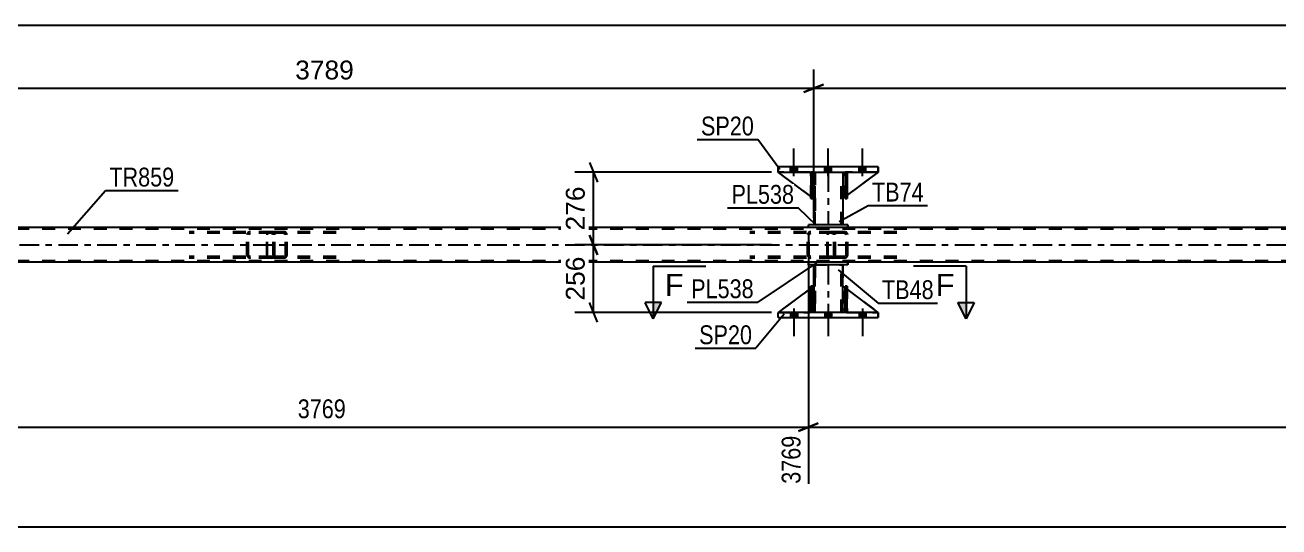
# Model space of a CAD drawing. Header units: millimetres. Extents: x -94 to 747, y -294 to 300.
# Drawn here: x 24.2 to 214.7, y -137.3 to -61.1 of the extents above; entities that cross this region are included whole.
import ezdxf

# ---------------------------------------------------------------- set-up
doc = ezdxf.new("R2010")
doc.units = ezdxf.units.MM
doc.linetypes.add('DXK_LINE_DOT2', pattern=[3.9198, 1.9599, -1.9599])
doc.linetypes.add('DXK_LINE_DOT3', pattern=[5.9187, 2.979, -0.9799, 0.9799, -0.9799])
doc.styles.add('Arial', font='ARIAL.TTF', dxfattribs={"height": 0.2})
doc.styles.add('Arial Narrow', font='ARIALN.TTF', dxfattribs={"height": 0.2})

# ---------------------------------------------------------------- blocks, each defined once
blk = doc.blocks.new('Part-200058970-5738 - 5717')
at = {"color": 2, "linetype": 'Continuous'}
for p, q in [((148.77, -104.72), (148.77, -100.72)), ((148.77, -100.72), (149.09, -100.72)), ((149.09, -104.72), (149.09, -100.72)), ((148.77, -104.72), (148.77, -104.72)), ((149.09, -104.72), (148.77, -104.72))]:
    blk.add_line(p, q, dxfattribs=at)
at = {"color": 7, "linetype": 'DXK_LINE_DOT2'}
for p, q in [((148.77, -100.72), (148.77, -104.12)), ((149.09, -104.12), (149.09, -100.72)), ((148.77, -104.12), (148.77, -104.72)), ((148.77, -104.12), (149.09, -104.12)), ((148.77, -104.72), (148.77, -104.72)), ((148.77, -104.72), (148.77, -104.72)), ((149.09, -104.72), (149.09, -104.12)), ((149.09, -104.72), (149.09, -104.72))]:
    blk.add_line(p, q, dxfattribs=at)
blk = doc.blocks.new('Part-200058970-5731 - 5717')
at = {"color": 2, "linetype": 'Continuous'}
for p, q in [((149.21, -97.12), (143.21, -97.12)), ((143.21, -97.52), (143.21, -97.12)), ((149.21, -97.52), (143.21, -97.52)), ((149.21, -97.12), (149.21, -97.12)), ((149.21, -97.12), (149.21, -97.52)), ((149.21, -97.52), (149.21, -97.52))]:
    blk.add_line(p, q, dxfattribs=at)
at = {"color": 7, "linetype": 'DXK_LINE_DOT2'}
for p, q in [((143.21, -97.52), (143.21, -97.12)), ((149.21, -97.52), (149.21, -97.12)), ((149.21, -97.12), (149.21, -97.12)), ((149.21, -97.52), (149.21, -97.52))]:
    blk.add_line(p, q, dxfattribs=at)
blk = doc.blocks.new('Part-200058970-5736 - 5717')
at = {"color": 2, "linetype": 'Continuous'}
for p, q in [((144.01, -100.72), (144.01, -97.52)), ((148.41, -100.72), (148.41, -97.52)), ((144.01, -104.72), (144.01, -104.12)), ((148.41, -104.72), (148.41, -104.12))]:
    blk.add_line(p, q, dxfattribs=at)
at = {"color": 7, "linetype": 'DXK_LINE_DOT2'}
for p, q in [((144.01, -97.52), (148.41, -97.52)), ((144.01, -104.72), (144.01, -97.52)), ((144.25, -104.72), (144.25, -97.52)), ((144.25, -97.52), (144.25, -104.72)), ((148.17, -104.72), (148.17, -97.52)), ((148.17, -104.72), (148.17, -97.52)), ((148.41, -97.52), (148.41, -104.72)), ((144.01, -104.12), (144.01, -100.72)), ((148.41, -104.12), (148.41, -100.72)), ((148.41, -104.72), (144.01, -104.72))]:
    blk.add_line(p, q, dxfattribs=at)
at = {"color": 7, "linetype": 'DXK_LINE_DOT3'}
blk.add_line((146.21, -97.52), (146.21, -104.72), dxfattribs=at)
blk = doc.blocks.new('Part-200058970-5737 - 5717')
at = {"color": 2, "linetype": 'Continuous'}
for p, q in [((143.57, -104.72), (143.57, -100.72)), ((143.57, -100.72), (143.89, -100.72)), ((143.89, -104.72), (143.89, -100.72)), ((143.57, -104.72), (143.57, -104.72)), ((143.89, -104.72), (143.57, -104.72))]:
    blk.add_line(p, q, dxfattribs=at)
at = {"color": 7, "linetype": 'DXK_LINE_DOT2'}
for p, q in [((143.57, -100.72), (143.57, -104.12)), ((143.89, -104.12), (143.89, -100.72)), ((143.57, -104.12), (143.57, -104.72)), ((143.57, -104.12), (143.89, -104.12)), ((143.57, -104.72), (143.57, -104.72)), ((143.57, -104.72), (143.57, -104.72)), ((143.89, -104.72), (143.89, -104.12)), ((143.89, -104.72), (143.89, -104.72))]:
    blk.add_line(p, q, dxfattribs=at)
blk = doc.blocks.new('Part-200058970-5742 - 5717')
at = {"color": 7, "linetype": 'DXK_LINE_DOT2'}
for p, q in [((61.68, -92.47), (49.18, -92.47)), ((61.68, -92.71), (49.18, -92.71)), ((57.98, -92.76), (57.94, -92.95)), ((57.94, -95.99), (57.94, -92.95)), ((58.19, -92.95), (58.21, -92.85)), ((58.19, -95.99), (58.19, -92.95)), ((58.21, -92.85), (58.27, -92.78)), ((58.45, -92.47), (58.25, -92.5)), ((58.27, -92.78), (58.35, -92.72)), ((58.35, -92.72), (58.45, -92.71)), ((61.88, -92.5), (61.68, -92.47)), ((61.68, -92.71), (61.78, -92.72)), ((61.78, -92.72), (61.86, -92.78)), ((61.86, -92.78), (61.92, -92.85)), ((61.92, -92.85), (61.94, -92.95)), ((61.94, -95.99), (61.94, -92.95)), ((62.19, -92.95), (62.16, -92.76)), ((62.19, -95.99), (62.19, -92.95)), ((61.68, -96.23), (49.18, -96.23)), ((61.68, -96.47), (49.18, -96.47)), ((57.94, -95.99), (57.98, -96.17)), ((58.21, -96.08), (58.19, -95.99)), ((58.27, -96.16), (58.21, -96.08)), ((58.25, -96.43), (58.45, -96.47)), ((58.35, -96.21), (58.27, -96.16)), ((58.45, -96.23), (58.35, -96.21)), ((61.78, -96.21), (61.68, -96.23)), ((61.68, -96.47), (61.88, -96.43)), ((61.86, -96.16), (61.78, -96.21)), ((61.92, -96.08), (61.86, -96.16)), ((61.94, -95.99), (61.92, -96.08)), ((62.16, -96.17), (62.19, -95.99))]:
    blk.add_line(p, q, dxfattribs=at)
for centre, start, end in [((58.43, -92.97), 110.7583, 155.6801), ((61.7, -92.97), 24.3199, 69.2417), ((58.43, -95.97), 204.3199, 249.2417), ((61.7, -95.97), 290.7583, 335.6801)]:
    blk.add_arc(centre, 0.496, start, end, dxfattribs=at)
blk = doc.blocks.new('Part-200058970-5809 - 5717')
at = {"color": 7, "linetype": 'DXK_LINE_DOT2'}
for p, q in [((149.01, -83.43), (148.41, -84.03)), ((148.41, -87.43), (153.81, -83.43)), ((153.81, -83.43), (149.01, -83.43)), ((148.41, -84.03), (148.41, -87.43))]:
    blk.add_line(p, q, dxfattribs=at)
blk = doc.blocks.new('Part-200058970-5810 - 5717')
at = {"color": 2, "linetype": 'Continuous'}
for p, q in [((148.77, -83.67), (148.41, -84.03)), ((153.81, -83.43), (149.09, -86.93)), ((148.41, -84.03), (148.41, -87.43)), ((148.41, -87.43), (148.77, -87.16))]:
    blk.add_line(p, q, dxfattribs=at)
at = {"color": 7, "linetype": 'DXK_LINE_DOT2'}
for p, q in [((149.01, -83.43), (148.77, -83.67)), ((153.81, -83.43), (149.01, -83.43)), ((153.81, -83.43), (153.81, -83.43)), ((153.81, -83.43), (153.81, -83.43)), ((149.09, -86.93), (148.77, -87.16))]:
    blk.add_line(p, q, dxfattribs=at)
blk = doc.blocks.new('Part-200058970-5811 - 5717')
at = {"color": 7, "linetype": 'DXK_LINE_DOT2'}
for p, q in [((144.01, -87.43), (138.61, -83.43)), ((138.61, -83.43), (143.41, -83.43)), ((143.41, -83.43), (144.01, -84.03)), ((144.01, -84.03), (143.41, -83.43)), ((144.01, -84.03), (144.01, -87.43)), ((144.01, -84.03), (144.01, -84.03)), ((144.01, -84.03), (144.01, -87.43))]:
    blk.add_line(p, q, dxfattribs=at)
blk = doc.blocks.new('Part-200058970-5748 - 5717')
at = {"color": 7, "linetype": 'DXK_LINE_DOT2'}
for p, q in [((146.09, -92.76), (146.07, -92.95)), ((146.07, -95.99), (146.07, -92.95)), ((146.14, -92.61), (146.09, -92.76)), ((146.23, -92.5), (146.14, -92.61)), ((146.2, -92.95), (146.21, -92.85)), ((146.2, -95.99), (146.2, -92.95)), ((146.21, -92.85), (146.24, -92.78)), ((146.34, -92.47), (146.23, -92.5)), ((146.24, -92.78), (146.28, -92.72)), ((146.28, -92.72), (146.34, -92.71)), ((156.61, -92.47), (146.34, -92.47)), ((156.61, -92.71), (146.34, -92.71)), ((147.33, -92.71), (147.33, -92.47)), ((148.86, -92.5), (148.67, -92.47)), ((148.67, -92.71), (148.77, -92.72)), ((148.77, -92.72), (148.85, -92.78)), ((148.85, -92.78), (148.9, -92.85)), ((148.9, -92.85), (148.92, -92.95)), ((148.92, -95.99), (148.92, -92.95)), ((149.17, -92.95), (149.14, -92.76)), ((149.17, -95.99), (149.17, -92.95)), ((146.07, -95.99), (146.09, -96.17)), ((146.09, -96.17), (146.14, -96.33)), ((146.14, -96.33), (146.23, -96.43)), ((146.21, -96.08), (146.2, -95.99)), ((146.24, -96.16), (146.21, -96.08)), ((146.23, -96.43), (146.34, -96.47)), ((146.28, -96.21), (146.24, -96.16)), ((146.34, -96.23), (146.28, -96.21)), ((156.61, -96.23), (146.34, -96.23)), ((156.61, -96.47), (146.34, -96.47)), ((147.33, -96.47), (147.33, -96.23)), ((148.77, -96.21), (148.67, -96.23)), ((148.67, -96.47), (148.86, -96.43)), ((148.85, -96.16), (148.77, -96.21)), ((148.9, -96.08), (148.85, -96.16)), ((148.92, -95.99), (148.9, -96.08)), ((149.14, -96.17), (149.17, -95.99))]:
    blk.add_line(p, q, dxfattribs=at)
for centre, start, end in [((148.69, -92.96), 23.8494, 68.8059), ((148.69, -95.97), 291.1941, 336.1506)]:
    blk.add_arc(centre, 0.492, start, end, dxfattribs=at)
blk = doc.blocks.new('Part-200058970-5749 - 5717')
at = {"color": 7, "linetype": 'DXK_LINE_DOT2'}
for p, q in [((60.95, -92.76), (60.93, -92.95)), ((60.93, -95.99), (60.93, -92.95)), ((61.01, -92.61), (60.95, -92.76)), ((61.1, -92.5), (61.01, -92.61)), ((61.07, -92.95), (61.08, -92.85)), ((61.07, -95.99), (61.07, -92.95)), ((61.08, -92.85), (61.11, -92.78)), ((61.2, -92.47), (61.1, -92.5)), ((61.11, -92.78), (61.15, -92.72)), ((61.15, -92.72), (61.2, -92.71)), ((71.47, -92.47), (61.2, -92.47)), ((71.47, -92.71), (61.2, -92.71)), ((62.19, -92.71), (62.19, -92.47)), ((63.73, -92.5), (63.54, -92.47)), ((63.54, -92.71), (63.63, -92.72)), ((63.63, -92.72), (63.71, -92.78)), ((63.71, -92.78), (63.77, -92.85)), ((63.77, -92.85), (63.79, -92.95)), ((63.79, -95.99), (63.79, -92.95)), ((64.04, -92.95), (64, -92.76)), ((64.04, -95.99), (64.04, -92.95)), ((60.93, -95.99), (60.95, -96.17)), ((60.95, -96.17), (61.01, -96.33)), ((61.01, -96.33), (61.1, -96.43)), ((61.08, -96.08), (61.07, -95.99)), ((61.11, -96.16), (61.08, -96.08)), ((61.1, -96.43), (61.2, -96.47)), ((61.15, -96.21), (61.11, -96.16)), ((61.2, -96.23), (61.15, -96.21)), ((71.47, -96.23), (61.2, -96.23)), ((71.47, -96.47), (61.2, -96.47)), ((62.19, -96.47), (62.19, -96.23)), ((63.63, -96.21), (63.54, -96.23)), ((63.54, -96.47), (63.73, -96.43)), ((63.71, -96.16), (63.63, -96.21)), ((63.77, -96.08), (63.71, -96.16)), ((63.79, -95.99), (63.77, -96.08)), ((64, -96.17), (64.04, -95.99))]:
    blk.add_line(p, q, dxfattribs=at)
for centre, start, end in [((63.55, -92.96), 23.8494, 68.8059), ((63.55, -95.97), 291.1941, 336.1506)]:
    blk.add_arc(centre, 0.492, start, end, dxfattribs=at)
blk = doc.blocks.new('Part-200058970-5755 - 5717')
at = {"color": 2, "linetype": 'Continuous'}
for p, q in [((143.21, -91.83), (5.62, -91.83)), ((398.63, -91.83), (149.21, -91.83)), ((667.73, -97.11), (5.62, -97.11))]:
    blk.add_line(p, q, dxfattribs=at)
at = {"color": 7, "linetype": 'DXK_LINE_DOT2'}
for p, q in [((667.73, -92.07), (5.62, -92.07)), ((149.21, -91.83), (143.21, -91.83)), ((667.73, -96.87), (5.62, -96.87))]:
    blk.add_line(p, q, dxfattribs=at)
at = {"color": 7, "linetype": 'DXK_LINE_DOT3'}
blk.add_line((5.62, -94.47), (667.73, -94.47), dxfattribs=at)
blk = doc.blocks.new('Bolt-200058970-5766 - 5717')
at = {"linetype": 'Continuous'}
for points in [[(140.49, -105.52), (141.53, -105.52), (141.53, -104.72), (140.49, -104.72)], [(140.49, -105.52), (141.53, -105.52), (141.53, -104.72), (140.49, -104.72)], [(140.49, -105.52), (141.53, -105.52), (141.53, -104.72), (140.49, -104.72)], [(145.69, -105.52), (146.73, -105.52), (146.73, -104.72), (145.69, -104.72)], [(145.69, -105.52), (146.73, -105.52), (146.73, -104.72), (145.69, -104.72)], [(150.89, -105.52), (151.93, -105.52), (151.93, -104.72), (150.89, -104.72)], [(150.89, -105.52), (151.93, -105.52), (151.93, -104.72), (150.89, -104.72)], [(150.89, -105.52), (151.93, -105.52), (151.93, -104.72), (150.89, -104.72)]]:
    blk.add_hatch(color=1, dxfattribs=at).paths.add_polyline_path(points)
at = {"color": 1, "linetype": 'Continuous'}
for p, q in [((140.49, -104.72), (140.49, -105.52)), ((140.49, -104.72), (140.49, -105.52)), ((140.49, -104.72), (140.49, -105.52)), ((141.01, -104.12), (141.01, -108.32)), ((141.01, -104.12), (141.01, -108.32)), ((141.01, -104.12), (141.01, -108.32)), ((141.53, -104.72), (141.53, -105.52)), ((141.53, -104.72), (141.53, -105.52)), ((141.53, -104.72), (141.53, -105.52)), ((145.69, -104.72), (145.69, -105.52)), ((145.69, -104.72), (145.69, -105.52)), ((146.21, -104.12), (146.21, -108.32)), ((146.21, -104.12), (146.21, -108.32)), ((146.73, -104.72), (146.73, -105.52)), ((146.73, -104.72), (146.73, -105.52)), ((150.89, -104.72), (150.89, -105.52)), ((150.89, -104.72), (150.89, -105.52)), ((150.89, -104.72), (150.89, -105.52)), ((151.41, -104.12), (151.41, -108.32)), ((151.41, -104.12), (151.41, -108.32)), ((151.41, -104.12), (151.41, -108.32)), ((151.93, -104.72), (151.93, -105.52)), ((151.93, -104.72), (151.93, -105.52)), ((151.93, -104.72), (151.93, -105.52))]:
    blk.add_line(p, q, dxfattribs=at)
blk = doc.blocks.new('Bolt-200058970-5767 - 5717')
at = {"linetype": 'Continuous'}
for points in [[(141.53, -82.63), (140.49, -82.63), (140.49, -83.43), (141.53, -83.43)], [(141.53, -82.63), (140.49, -82.63), (140.49, -83.43), (141.53, -83.43)], [(141.53, -82.63), (140.49, -82.63), (140.49, -83.43), (141.53, -83.43)], [(146.73, -82.63), (145.69, -82.63), (145.69, -83.43), (146.73, -83.43)], [(146.73, -82.63), (145.69, -82.63), (145.69, -83.43), (146.73, -83.43)], [(151.93, -82.63), (150.89, -82.63), (150.89, -83.43), (151.93, -83.43)], [(151.93, -82.63), (150.89, -82.63), (150.89, -83.43), (151.93, -83.43)], [(151.93, -82.63), (150.89, -82.63), (150.89, -83.43), (151.93, -83.43)]]:
    blk.add_hatch(color=1, dxfattribs=at).paths.add_polyline_path(points)
at = {"color": 1, "linetype": 'Continuous'}
for p, q in [((141.01, -84.03), (141.01, -79.83)), ((141.01, -84.03), (141.01, -79.83)), ((141.01, -84.03), (141.01, -79.83)), ((146.21, -84.03), (146.21, -79.83)), ((146.21, -84.03), (146.21, -79.83)), ((151.41, -84.03), (151.41, -79.83)), ((151.41, -84.03), (151.41, -79.83)), ((151.41, -84.03), (151.41, -79.83)), ((140.49, -83.43), (140.49, -82.63)), ((140.49, -83.43), (140.49, -82.63)), ((140.49, -83.43), (140.49, -82.63)), ((141.53, -83.43), (141.53, -82.63)), ((141.53, -83.43), (141.53, -82.63)), ((141.53, -83.43), (141.53, -82.63)), ((145.69, -83.43), (145.69, -82.63)), ((145.69, -83.43), (145.69, -82.63)), ((146.73, -83.43), (146.73, -82.63)), ((146.73, -83.43), (146.73, -82.63)), ((150.89, -83.43), (150.89, -82.63)), ((150.89, -83.43), (150.89, -82.63)), ((150.89, -83.43), (150.89, -82.63)), ((151.93, -83.43), (151.93, -82.63)), ((151.93, -83.43), (151.93, -82.63)), ((151.93, -83.43), (151.93, -82.63))]:
    blk.add_line(p, q, dxfattribs=at)
blk = doc.blocks.new('Part-200058970-5896 - 5717')
at = {"color": 7, "linetype": 'DXK_LINE_DOT2'}
for p, q in [((144.01, -100.72), (138.61, -104.72)), ((144.01, -104.12), (144.01, -100.72)), ((144.01, -100.72), (144.01, -104.12)), ((138.61, -104.72), (143.41, -104.72)), ((143.41, -104.72), (144.01, -104.12)), ((144.01, -104.12), (143.41, -104.72)), ((144.01, -104.12), (144.01, -104.12))]:
    blk.add_line(p, q, dxfattribs=at)
blk = doc.blocks.new('Part-200058970-5784 - 5717')
at = {"color": 7, "linetype": 'DXK_LINE_DOT2'}
for p, q in [((146.82, -92.47), (134.32, -92.47)), ((146.82, -92.71), (134.32, -92.71)), ((143.11, -92.76), (143.07, -92.95)), ((143.07, -95.99), (143.07, -92.95)), ((143.33, -92.95), (143.35, -92.85)), ((143.33, -95.99), (143.33, -92.95)), ((143.35, -92.85), (143.4, -92.78)), ((143.58, -92.47), (143.39, -92.5)), ((143.4, -92.78), (143.48, -92.72)), ((143.48, -92.72), (143.58, -92.71)), ((147.01, -92.5), (146.82, -92.47)), ((146.82, -92.71), (146.92, -92.72)), ((146.92, -92.72), (147, -92.78)), ((147, -92.78), (147.05, -92.85)), ((147.05, -92.85), (147.07, -92.95)), ((147.07, -95.99), (147.07, -92.95)), ((147.33, -92.95), (147.29, -92.76)), ((147.33, -95.99), (147.33, -92.95)), ((146.82, -96.23), (134.32, -96.23)), ((146.82, -96.47), (134.32, -96.47)), ((143.07, -95.99), (143.11, -96.17)), ((143.35, -96.08), (143.33, -95.99)), ((143.4, -96.16), (143.35, -96.08)), ((143.39, -96.43), (143.58, -96.47)), ((143.48, -96.21), (143.4, -96.16)), ((143.58, -96.23), (143.48, -96.21)), ((146.92, -96.21), (146.82, -96.23)), ((146.82, -96.47), (147.01, -96.43)), ((147, -96.16), (146.92, -96.21)), ((147.05, -96.08), (147, -96.16)), ((147.07, -95.99), (147.05, -96.08)), ((147.29, -96.17), (147.33, -95.99))]:
    blk.add_line(p, q, dxfattribs=at)
for centre, start, end in [((143.56, -92.97), 110.7583, 155.6801), ((146.84, -92.97), 24.3199, 69.2417), ((143.56, -95.97), 204.3199, 249.2417), ((146.84, -95.97), 290.7583, 335.6801)]:
    blk.add_arc(centre, 0.496, start, end, dxfattribs=at)
blk = doc.blocks.new('Part-200058970-5794 - 5717')
at = {"color": 2, "linetype": 'Continuous'}
for p, q in [((153.81, -104.72), (138.61, -104.72)), ((138.61, -105.52), (138.61, -104.72)), ((153.81, -104.72), (153.81, -104.72)), ((153.81, -105.52), (153.81, -104.72)), ((138.61, -105.52), (153.81, -105.52)), ((153.81, -105.52), (153.81, -105.52))]:
    blk.add_line(p, q, dxfattribs=at)
at = {"color": 7, "linetype": 'DXK_LINE_DOT2'}
for p, q in [((138.61, -105.52), (138.61, -104.72)), ((153.81, -104.72), (153.81, -105.52)), ((153.81, -105.52), (153.81, -105.52))]:
    blk.add_line(p, q, dxfattribs=at)
blk = doc.blocks.new('Part-200058970-5808 - 5717')
at = {"color": 2, "linetype": 'Continuous'}
for p, q in [((138.61, -82.63), (138.61, -82.63)), ((138.61, -82.63), (138.61, -83.43)), ((153.81, -82.63), (138.61, -82.63)), ((138.61, -83.43), (138.61, -83.43)), ((138.61, -83.43), (153.81, -83.43)), ((153.81, -82.63), (153.81, -82.63)), ((153.81, -83.43), (153.81, -82.63)), ((153.81, -83.43), (153.81, -83.43))]:
    blk.add_line(p, q, dxfattribs=at)
at = {"color": 7, "linetype": 'DXK_LINE_DOT2'}
for p, q in [((138.61, -83.43), (138.61, -82.63)), ((153.81, -82.63), (153.81, -83.43))]:
    blk.add_line(p, q, dxfattribs=at)
blk = doc.blocks.new('Part-200058970-5914 - 5717')
at = {"color": 2, "linetype": 'Continuous'}
for p, q in [((143.89, -83.43), (143.57, -83.43)), ((143.57, -83.43), (143.57, -87.43)), ((143.89, -83.43), (143.89, -83.43)), ((143.89, -83.43), (143.89, -87.43)), ((143.89, -87.43), (143.57, -87.43))]:
    blk.add_line(p, q, dxfattribs=at)
at = {"color": 7, "linetype": 'DXK_LINE_DOT2'}
for p, q in [((143.57, -83.43), (143.57, -84.03)), ((143.57, -83.43), (143.57, -83.43)), ((143.89, -84.03), (143.89, -83.43)), ((143.89, -83.43), (143.89, -83.43)), ((143.89, -84.03), (143.57, -84.03)), ((143.57, -84.03), (143.57, -87.43)), ((143.89, -87.43), (143.89, -84.03))]:
    blk.add_line(p, q, dxfattribs=at)
blk = doc.blocks.new('Part-200058970-5893 - 5717')
at = {"color": 7, "linetype": 'DXK_LINE_DOT2'}
for p, q in [((143.89, -100.72), (143.57, -100.72)), ((143.57, -104.12), (143.57, -100.72)), ((143.57, -104.72), (143.57, -100.72)), ((143.89, -100.72), (143.89, -104.12)), ((143.89, -104.72), (143.89, -100.72)), ((143.89, -104.12), (143.57, -104.12)), ((143.57, -104.72), (143.57, -104.12)), ((143.89, -104.72), (143.57, -104.72)), ((143.89, -104.12), (143.89, -104.72)), ((143.89, -104.72), (143.89, -104.72))]:
    blk.add_line(p, q, dxfattribs=at)
blk = doc.blocks.new('Part-200058970-5894 - 5717')
at = {"color": 7, "linetype": 'DXK_LINE_DOT2'}
for p, q in [((149.09, -100.72), (148.77, -100.72)), ((148.77, -104.12), (148.77, -100.72)), ((148.77, -104.72), (148.77, -100.72)), ((149.09, -100.72), (149.09, -104.12)), ((149.09, -104.72), (149.09, -100.72)), ((149.09, -104.12), (148.77, -104.12)), ((148.77, -104.72), (148.77, -104.12)), ((149.09, -104.72), (148.77, -104.72)), ((149.09, -104.12), (149.09, -104.72)), ((149.09, -104.72), (149.09, -104.72))]:
    blk.add_line(p, q, dxfattribs=at)
blk = doc.blocks.new('Part-200058970-5895 - 5717')
at = {"color": 7, "linetype": 'DXK_LINE_DOT2'}
for p, q in [((143.89, -100.81), (143.57, -101.05)), ((144.01, -104.12), (144.01, -100.72)), ((138.61, -104.72), (138.61, -104.72)), ((138.61, -104.72), (143.41, -104.72)), ((144.01, -104.12), (143.41, -104.72)), ((143.89, -104.24), (143.57, -104.56))]:
    blk.add_line(p, q, dxfattribs=at)
at = {"color": 2, "linetype": 'Continuous'}
for p, q in [((144.01, -100.72), (143.89, -100.81)), ((144.01, -104.12), (144.01, -100.72)), ((143.57, -101.05), (138.61, -104.72)), ((143.57, -104.56), (143.41, -104.72)), ((144.01, -104.12), (143.89, -104.24)), ((144.01, -104.12), (144.01, -104.12))]:
    blk.add_line(p, q, dxfattribs=at)
blk = doc.blocks.new('Part-200058970-5902 - 5717')
at = {"color": 2, "linetype": 'Continuous'}
for p, q in [((148.41, -104.12), (148.41, -100.72)), ((148.41, -100.72), (148.77, -100.98)), ((153.81, -104.72), (149.09, -101.21)), ((148.77, -104.47), (148.41, -104.12))]:
    blk.add_line(p, q, dxfattribs=at)
at = {"color": 7, "linetype": 'DXK_LINE_DOT2'}
for p, q in [((149.09, -101.21), (148.77, -100.98)), ((148.77, -104.47), (149.01, -104.72)), ((149.01, -104.72), (153.81, -104.72))]:
    blk.add_line(p, q, dxfattribs=at)
blk = doc.blocks.new('Part-200058970-5903 - 5717')
at = {"color": 7, "linetype": 'DXK_LINE_DOT2'}
for p, q in [((148.41, -104.12), (148.41, -100.72)), ((148.41, -100.72), (153.81, -104.72)), ((149.01, -104.72), (148.41, -104.12)), ((153.81, -104.72), (149.01, -104.72))]:
    blk.add_line(p, q, dxfattribs=at)
blk = doc.blocks.new('Part-200058970-5908 - 5717')
at = {"color": 2, "linetype": 'Continuous'}
for p, q in [((149.21, -91.43), (143.21, -91.43)), ((143.21, -91.83), (143.21, -91.43)), ((149.21, -91.83), (143.21, -91.83)), ((149.21, -91.43), (149.21, -91.43)), ((149.21, -91.43), (149.21, -91.83)), ((149.21, -91.83), (149.21, -91.83))]:
    blk.add_line(p, q, dxfattribs=at)
at = {"color": 7, "linetype": 'DXK_LINE_DOT2'}
for p, q in [((143.21, -91.83), (143.21, -91.43)), ((149.21, -91.83), (149.21, -91.43)), ((149.21, -91.43), (149.21, -91.43)), ((149.21, -91.83), (149.21, -91.83))]:
    blk.add_line(p, q, dxfattribs=at)
blk = doc.blocks.new('Part-200058970-5913 - 5717')
at = {"color": 2, "linetype": 'Continuous'}
for p, q in [((144.01, -83.43), (144.01, -84.03)), ((148.41, -83.43), (148.41, -84.03)), ((144.01, -87.43), (144.01, -91.43)), ((148.41, -87.43), (148.41, -91.43))]:
    blk.add_line(p, q, dxfattribs=at)
at = {"color": 7, "linetype": 'DXK_LINE_DOT2'}
for p, q in [((144.01, -83.43), (148.41, -83.43)), ((144.01, -83.43), (144.01, -91.43)), ((144.25, -91.43), (144.25, -83.43)), ((144.25, -83.43), (144.25, -91.43)), ((148.17, -91.43), (148.17, -83.43)), ((148.17, -91.43), (148.17, -83.43)), ((148.41, -83.43), (148.41, -91.43)), ((144.01, -84.03), (144.01, -87.43)), ((148.41, -84.03), (148.41, -87.43)), ((148.41, -91.43), (144.01, -91.43))]:
    blk.add_line(p, q, dxfattribs=at)
at = {"color": 7, "linetype": 'DXK_LINE_DOT3'}
blk.add_line((146.21, -83.43), (146.21, -91.43), dxfattribs=at)
blk = doc.blocks.new('Part-200058970-5923 - 5717')
at = {"color": 2, "linetype": 'Continuous'}
for p, q in [((149.09, -83.43), (148.77, -83.43)), ((148.77, -83.43), (148.77, -87.43)), ((149.09, -83.43), (149.09, -83.43)), ((149.09, -83.43), (149.09, -87.43)), ((149.09, -87.43), (148.77, -87.43))]:
    blk.add_line(p, q, dxfattribs=at)
at = {"color": 7, "linetype": 'DXK_LINE_DOT2'}
for p, q in [((148.77, -83.43), (148.77, -84.03)), ((148.77, -83.43), (148.77, -83.43)), ((149.09, -84.03), (149.09, -83.43)), ((149.09, -83.43), (149.09, -83.43)), ((149.09, -84.03), (148.77, -84.03)), ((148.77, -84.03), (148.77, -87.43)), ((149.09, -87.43), (149.09, -84.03))]:
    blk.add_line(p, q, dxfattribs=at)
blk = doc.blocks.new('Part-200058970-5924 - 5717')
at = {"color": 7, "linetype": 'DXK_LINE_DOT2'}
for p, q in [((143.57, -84.03), (143.57, -83.43)), ((143.57, -83.43), (143.57, -83.43)), ((143.57, -83.43), (143.57, -87.43)), ((143.57, -83.43), (143.89, -83.43)), ((143.89, -83.43), (143.89, -84.03)), ((143.89, -87.43), (143.89, -83.43)), ((143.57, -87.43), (143.57, -84.03)), ((143.57, -84.03), (143.89, -84.03)), ((143.89, -84.03), (143.89, -87.43)), ((143.57, -87.43), (143.89, -87.43))]:
    blk.add_line(p, q, dxfattribs=at)
blk = doc.blocks.new('Part-200058970-5973 - 5717')
at = {"color": 7, "linetype": 'DXK_LINE_DOT2'}
for p, q in [((148.77, -84.03), (148.77, -83.43)), ((148.77, -83.43), (148.77, -83.43)), ((148.77, -83.43), (148.77, -87.43)), ((148.77, -83.43), (149.09, -83.43)), ((149.09, -83.43), (149.09, -84.03)), ((149.09, -87.43), (149.09, -83.43)), ((148.77, -87.43), (148.77, -84.03)), ((148.77, -84.03), (149.09, -84.03)), ((149.09, -84.03), (149.09, -87.43)), ((148.77, -87.43), (149.09, -87.43))]:
    blk.add_line(p, q, dxfattribs=at)
blk = doc.blocks.new('Part-200058970-5982 - 5717')
at = {"color": 2, "linetype": 'Continuous'}
for p, q in [((143.57, -87.1), (138.61, -83.43)), ((143.57, -83.58), (143.41, -83.43)), ((144.01, -84.03), (143.89, -83.9)), ((144.01, -84.03), (144.01, -84.03)), ((144.01, -87.43), (144.01, -84.03)), ((143.89, -87.33), (144.01, -87.43)), ((144.01, -87.43), (144.01, -87.43))]:
    blk.add_line(p, q, dxfattribs=at)
at = {"color": 7, "linetype": 'DXK_LINE_DOT2'}
for p, q in [((143.41, -83.43), (138.61, -83.43)), ((138.61, -83.43), (138.61, -83.43)), ((143.41, -83.43), (144.01, -84.03)), ((143.89, -83.9), (143.57, -83.58)), ((144.01, -84.03), (144.01, -87.43)), ((143.89, -87.33), (143.57, -87.1))]:
    blk.add_line(p, q, dxfattribs=at)
blk = doc.blocks.new('StraightDimension-200058970-5989 - 5717')
at = {"color": 7, "linetype": 'Continuous'}
blk.add_line((-5.24, -137.33), (678.59, -137.33), dxfattribs=at)
blk = doc.blocks.new('StraightDimension-200058970-6010 - 5717')
at = {"color": 7, "linetype": 'Continuous'}
blk.add_line((-4.6, -61.07), (677.95, -61.07), dxfattribs=at)
blk = doc.blocks.new('StraightDimension-200058970-6045 - 5717')
at = {"color": 7, "linetype": 'Continuous'}
for p, q in [((144.01, -90.43), (144.01, -67.83)), ((145.51, -70.08), (142.51, -71.28)), ((144.01, -70.68), (399.42, -70.68))]:
    blk.add_line(p, q, dxfattribs=at)
blk = doc.blocks.new('StraightDimension-200058970-6053 - 5717')
at = {"color": 7, "linetype": 'Continuous'}
for p, q in [((-4.6, -96.11), (-4.6, -67.83)), ((144.01, -90.43), (144.01, -67.83)), ((-3.1, -70.08), (-6.1, -71.28)), ((142.51, -71.28), (145.51, -70.08)), ((-4.6, -70.68), (144.01, -70.68))]:
    blk.add_line(p, q, dxfattribs=at)
at = {"color": 0}
blk.add_wipeout([(74.75, -69.93), (74.75, -65.73), (64.66, -65.73), (64.66, -69.93)], dxfattribs=at)
at = {"color": 3, "style": 'Arial'}
blk.add_text('3789', height=2.865, dxfattribs=at).set_placement((65.26, -69.33))
blk = doc.blocks.new('StraightDimension-200058970-6065 - 5717')
at = {"color": 7, "linetype": 'Continuous'}
for p, q in [((137.61, -83.43), (107.73, -83.43)), ((109.98, -81.93), (111.18, -84.93)), ((110.58, -94.47), (110.58, -83.43)), ((111.18, -95.97), (109.98, -92.97)), ((137.61, -94.47), (107.73, -94.47))]:
    blk.add_line(p, q, dxfattribs=at)
at = {"color": 0}
blk.add_wipeout([(109.83, -85.01), (105.63, -85.01), (105.63, -92.88), (109.83, -92.88)], dxfattribs=at)
at = {"color": 3, "style": 'Arial'}
blk.add_text('276', height=2.865, rotation=90.0002, dxfattribs=at).set_placement((109.23, -92.28))
blk = doc.blocks.new('StraightDimension-200058970-6093 - 5717')
at = {"color": 7, "linetype": 'Continuous'}
for p, q in [((109.98, -92.97), (111.18, -95.97)), ((137.61, -94.47), (107.73, -94.47)), ((110.58, -104.72), (110.58, -94.47)), ((137.61, -104.72), (107.73, -104.72)), ((111.18, -106.22), (109.98, -103.22))]:
    blk.add_line(p, q, dxfattribs=at)
at = {"color": 0}
blk.add_wipeout([(109.83, -95.66), (105.63, -95.66), (105.63, -103.53), (109.83, -103.53)], dxfattribs=at)
at = {"color": 3, "style": 'Arial'}
blk.add_text('256', height=2.865, rotation=90.0002, dxfattribs=at).set_placement((109.23, -102.93))
blk = doc.blocks.new('StraightDimension-200058970-6122 - 5717')
at = {"color": 7, "linetype": 'Continuous'}
for p, q in [((143.21, -92.83), (143.21, -130.77)), ((-4.6, -98.11), (-4.6, -125.29)), ((-3.1, -121.56), (-6.1, -122.76)), ((141.71, -122.76), (144.71, -121.56)), ((-4.6, -122.16), (143.21, -122.16))]:
    blk.add_line(p, q, dxfattribs=at)
at = {"color": 0}
blk.add_wipeout([(73.56, -121.41), (73.56, -117.21), (65.05, -117.21), (65.05, -121.41)], dxfattribs=at)
at = {"color": 0, "linetype": 'Continuous'}
for points in [[(-5.2, -122.86), (-9.4, -122.86), (-9.4, -125.89), (-5.2, -125.89)], [(142.61, -122.86), (138.41, -122.86), (138.41, -131.37), (142.61, -131.37)]]:
    blk.add_wipeout(points, dxfattribs=at)
at = {"color": 3, "style": 'Arial Narrow'}
blk.add_text('3769', height=2.863, dxfattribs=at).set_placement((65.65, -120.81))
at = {"color": 3, "linetype": 'Continuous', "style": 'Arial Narrow'}
for s, height, p in [('0', 2.86, (-5.8, -125.29)), ('3769', 2.863, (142.01, -130.77))]:
    blk.add_text(s, height=height, rotation=90.0002, dxfattribs=at).set_placement(p)
blk = doc.blocks.new('StraightDimension-200058970-6164 - 5717')
at = {"color": 7, "linetype": 'Continuous'}
for p, q in [((143.21, -92.83), (143.21, -130.77)), ((144.71, -121.56), (141.71, -122.76)), ((143.21, -122.16), (398.63, -122.16))]:
    blk.add_line(p, q, dxfattribs=at)
blk = doc.blocks.new('Mark-200058970-5732 - 5717')
at = {"color": 0}
blk.add_wipeout([(162.23, -102.71), (162.23, -99.71), (154.38, -99.71), (154.38, -102.71)], dxfattribs=at)
blk.add_wipeout([(162.23, -102.71), (162.23, -99.71), (154.38, -99.71), (154.38, -102.71)], dxfattribs=at)
at = {"color": 30, "linetype": 'Continuous'}
for p, q in [((147.74, -98.27), (153.78, -103.31)), ((153.78, -103.31), (162.83, -103.31))]:
    blk.add_line(p, q, dxfattribs=at)
at = {"color": 3, "style": 'Arial Narrow'}
blk.add_text('TB48', height=2.863, dxfattribs=at).set_placement((154.38, -102.71))
blk = doc.blocks.new('Mark-200058970-5790 - 5717')
at = {"color": 0}
blk.add_wipeout([(134.64, -109.56), (134.64, -106.56), (126.61, -106.56), (126.61, -109.56)], dxfattribs=at)
blk.add_wipeout([(134.64, -109.56), (134.64, -106.56), (126.61, -106.56), (126.61, -109.56)], dxfattribs=at)
at = {"color": 30, "linetype": 'Continuous'}
for p in [(139.53, -105.02), (126.01, -110.16)]:
    blk.add_line(p, (135.24, -110.16), dxfattribs=at)
at = {"color": 3, "style": 'Arial Narrow'}
blk.add_text('SP20', height=2.863, dxfattribs=at).set_placement((126.61, -109.56))
blk = doc.blocks.new('Mark-200058970-5727 - 5717')
at = {"color": 0}
blk.add_wipeout([(134.91, -102.57), (134.91, -99.57), (125.4, -99.57), (125.4, -102.57)], dxfattribs=at)
blk.add_wipeout([(134.91, -102.57), (134.91, -99.57), (125.4, -99.57), (125.4, -102.57)], dxfattribs=at)
at = {"color": 30, "linetype": 'Continuous'}
for p in [(144.42, -97.21), (124.8, -103.17)]:
    blk.add_line(p, (135.51, -103.17), dxfattribs=at)
at = {"color": 3, "style": 'Arial Narrow'}
blk.add_text('PL538', height=2.863, dxfattribs=at).set_placement((125.4, -102.57))
blk = doc.blocks.new('Mark-200058970-5804 - 5717')
at = {"color": 0}
blk.add_wipeout([(134.93, -77.84), (134.93, -74.84), (126.89, -74.84), (126.89, -77.84)], dxfattribs=at)
blk.add_wipeout([(134.93, -77.84), (134.93, -74.84), (126.89, -74.84), (126.89, -77.84)], dxfattribs=at)
at = {"color": 30, "linetype": 'Continuous'}
for p in [(126.29, -78.44), (138.88, -83.02)]:
    blk.add_line(p, (135.53, -78.44), dxfattribs=at)
at = {"color": 3, "style": 'Arial Narrow'}
blk.add_text('SP20', height=2.863, dxfattribs=at).set_placement((126.89, -77.84))
blk = doc.blocks.new('Mark-200058970-5904 - 5717')
at = {"color": 0}
blk.add_wipeout([(141.03, -88.22), (141.03, -85.22), (131.53, -85.22), (131.53, -88.22)], dxfattribs=at)
blk.add_wipeout([(141.03, -88.22), (141.03, -85.22), (131.53, -85.22), (131.53, -88.22)], dxfattribs=at)
at = {"color": 30, "linetype": 'Continuous'}
for p in [(130.93, -88.82), (144.42, -91.52)]:
    blk.add_line(p, (141.63, -88.82), dxfattribs=at)
at = {"color": 3, "style": 'Arial Narrow'}
blk.add_text('PL538', height=2.863, dxfattribs=at).set_placement((131.53, -88.22))
blk = doc.blocks.new('Mark-200058970-5909 - 5717')
at = {"color": 0}
blk.add_wipeout([(160.71, -87.88), (160.71, -84.88), (152.86, -84.88), (152.86, -87.88)], dxfattribs=at)
blk.add_wipeout([(160.71, -87.88), (160.71, -84.88), (152.86, -84.88), (152.86, -87.88)], dxfattribs=at)
at = {"color": 30, "linetype": 'Continuous'}
for p, q in [((147.88, -90.92), (152.26, -88.48)), ((152.26, -88.48), (161.31, -88.48))]:
    blk.add_line(p, q, dxfattribs=at)
at = {"color": 3, "style": 'Arial Narrow'}
blk.add_text('TB74', height=2.863, dxfattribs=at).set_placement((152.86, -87.88))
blk = doc.blocks.new('SectionMark-200058970-6185 - 5717')
at = {"linetype": 'Continuous'}
for points in [[(119.65, -103.22), (120.9, -103.22), (119.65, -105.72)], [(165.89, -103.22), (167.14, -103.22), (167.14, -105.72)]]:
    blk.add_hatch(color=6, dxfattribs=at).paths.add_polyline_path(points)
at = {"color": 6, "linetype": 'Continuous'}
for p, q in [((119.65, -97.72), (127.65, -97.72)), ((119.65, -97.72), (119.65, -105.72)), ((167.14, -97.72), (159.14, -97.72)), ((167.14, -97.72), (167.14, -105.72)), ((119.65, -105.72), (118.4, -103.22)), ((120.9, -103.22), (118.4, -103.22)), ((119.65, -105.72), (120.9, -103.22)), ((165.89, -103.22), (168.39, -103.22)), ((167.14, -105.72), (165.89, -103.22)), ((168.39, -103.22), (167.14, -105.72))]:
    blk.add_line(p, q, dxfattribs=at)
at = {"color": 0, "linetype": 'Continuous'}
for points in [[(124.25, -102.22), (124.25, -98.72), (121.4, -98.72), (121.4, -102.22)], [(165.39, -102.22), (165.39, -98.72), (162.54, -98.72), (162.54, -102.22)]]:
    blk.add_wipeout(points, dxfattribs=at)
at = {"color": 3, "linetype": 'Continuous', "style": 'Arial'}
for p in [(121.4, -102.22), (162.54, -102.22)]:
    blk.add_text('F', height=3.34, dxfattribs=at).set_placement(p)
blk = doc.blocks.new('Mark-200058970-30937 - 5717')
at = {"color": 0}
blk.add_wipeout([(46.91, -85.6), (46.91, -82.6), (37.04, -82.6), (37.04, -85.6)], dxfattribs=at)
blk.add_wipeout([(46.91, -85.6), (46.91, -82.6), (37.04, -82.6), (37.04, -85.6)], dxfattribs=at)
at = {"color": 30, "linetype": 'Continuous'}
for p, q in [((30.66, -92.77), (36.44, -86.2)), ((36.44, -86.2), (47.51, -86.2))]:
    blk.add_line(p, q, dxfattribs=at)
at = {"color": 3, "style": 'Arial Narrow'}
blk.add_text('TR859', height=2.863, dxfattribs=at).set_placement((37.04, -85.6))

msp = doc.modelspace()

# ---------------------------------------------------------------- block references
for name in ['Bolt-200058970-5767 - 5717', 'Part-200058970-5808 - 5717', 'Part-200058970-5811 - 5717', 'Part-200058970-5982 - 5717', 'Part-200058970-5914 - 5717', 'Part-200058970-5924 - 5717', 'Part-200058970-5913 - 5717', 'Part-200058970-5809 - 5717', 'Part-200058970-5810 - 5717', 'Part-200058970-5923 - 5717', 'Part-200058970-5973 - 5717', 'Part-200058970-5755 - 5717', 'Part-200058970-5742 - 5717', 'Part-200058970-5749 - 5717', 'Part-200058970-5784 - 5717', 'Part-200058970-5908 - 5717', 'Part-200058970-5748 - 5717', 'Part-200058970-5731 - 5717', 'Part-200058970-5736 - 5717', 'Part-200058970-5896 - 5717', 'Part-200058970-5895 - 5717', 'Part-200058970-5737 - 5717', 'Part-200058970-5893 - 5717', 'Part-200058970-5902 - 5717', 'Part-200058970-5903 - 5717', 'Part-200058970-5738 - 5717', 'Part-200058970-5894 - 5717', 'Part-200058970-5794 - 5717', 'Bolt-200058970-5766 - 5717']:
    msp.add_blockref(name, (0, 0))

# ---------------------------------------------------------------- next in the draw order: block references
for name in ['StraightDimension-200058970-6010 - 5717', 'StraightDimension-200058970-5989 - 5717']:
    msp.add_blockref(name, (0, 0))

# ---------------------------------------------------------------- next in the draw order: block references
msp.add_blockref('StraightDimension-200058970-6045 - 5717', (0, 0))

# ---------------------------------------------------------------- next in the draw order: block references
for name in ['StraightDimension-200058970-6053 - 5717', 'Mark-200058970-5909 - 5717']:
    msp.add_blockref(name, (0, 0))

# ---------------------------------------------------------------- next in the draw order: block references
msp.add_blockref('StraightDimension-200058970-6065 - 5717', (0, 0))

# ---------------------------------------------------------------- next in the draw order: block references
for name in ['Mark-200058970-5804 - 5717', 'Mark-200058970-5904 - 5717', 'StraightDimension-200058970-6093 - 5717']:
    msp.add_blockref(name, (0, 0))

# ---------------------------------------------------------------- next in the draw order: block references
msp.add_blockref('StraightDimension-200058970-6122 - 5717', (0, 0))

# ---------------------------------------------------------------- next in the draw order: block references
for name in ['Mark-200058970-30937 - 5717', 'StraightDimension-200058970-6164 - 5717', 'Mark-200058970-5790 - 5717']:
    msp.add_blockref(name, (0, 0))

# ---------------------------------------------------------------- next in the draw order: block references
for name in ['Mark-200058970-5727 - 5717', 'Mark-200058970-5732 - 5717']:
    msp.add_blockref(name, (0, 0))

# ---------------------------------------------------------------- next in the draw order: block references
msp.add_blockref('SectionMark-200058970-6185 - 5717', (0, 0))

doc.saveas('drawing.dxf')
